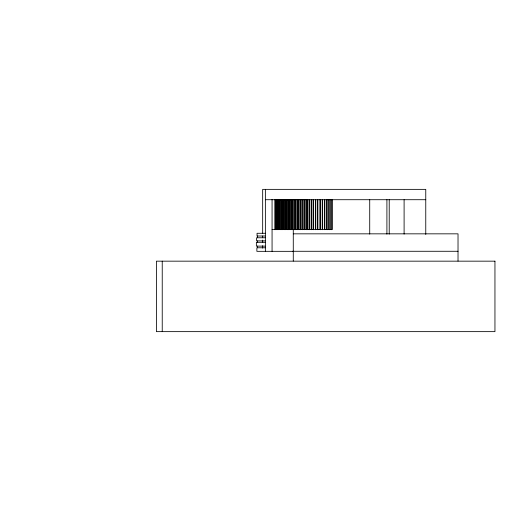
<?xml version="1.0" encoding="UTF-8"?>
<svg xmlns="http://www.w3.org/2000/svg" width="521" height="521" viewBox="0 0 521 521"><rect width="100%" height="100%" fill="white"/><g stroke="black" fill="none" stroke-linecap="round" stroke-linejoin="round"><path stroke-width="0.78" d="M265.371 199.712L425.761 199.712M272.066 229.448L332.457 229.448L332.457 199.712M265.554 233.284L257.055 233.284L257.055 236L265.104 236M293.277 233.838L458.024 233.838L458.024 261.073M265.104 237.765L256.612 237.765L256.612 240.897L265.104 240.897M265.104 242.311L256.365 242.311L256.365 246.12L265.104 246.12M265.371 247.781L256.873 247.781L256.873 251.337L293.518 251.337M292.535 251.278L458.024 251.278M425.761 234.437L425.761 189.364L262.669 189.364L262.669 233.629M404.101 199.712L404.101 234.098M389.22 199.712L389.22 234.098M386.908 199.712L386.908 234.098M369.721 199.712L369.721 234.098M331.219 199.712L331.219 229.715M330.815 199.712L330.815 229.448M329.168 199.712L329.168 229.715M328.764 199.712L328.764 229.448M327.11 199.712L327.11 229.715M326.706 199.712L326.706 229.448M324.844 199.712L324.837 229.715M324.433 199.712L324.433 229.448M322.629 199.712L322.629 229.715M322.225 199.712L322.225 229.448M320.337 199.712L320.33 229.715M319.927 199.712L319.927 229.448M317.869 199.712L317.869 229.715M317.465 199.712L317.465 229.448M315.772 199.712L315.772 229.715M315.368 199.712L315.368 229.448M313.525 199.712L313.525 229.715M313.121 199.712L313.121 229.448M311.656 199.712L311.656 229.715M311.252 199.712L311.252 229.448M309.708 199.712L309.708 229.715M309.305 199.712L309.305 229.448M307.937 199.712L307.937 229.715M307.533 199.712L307.533 229.448M306.296 199.712L306.296 229.715M305.892 199.712L305.892 229.448M304.303 199.712L304.303 229.715M303.899 199.712L303.899 229.448M302.291 199.712L302.291 229.715M301.88 199.712L301.88 229.448M300.565 199.712L300.565 229.715M300.161 199.712L300.161 229.448M298.963 199.712L298.956 229.715M298.553 199.712L298.553 229.448M297.367 199.712L297.367 229.715M296.963 199.712L296.963 229.448M295.759 199.712L295.759 229.715M295.355 199.712L295.355 229.448M294.267 199.712L294.267 229.715M293.864 199.712L293.864 229.448M293.277 229.448L293.277 261.028M292.691 199.712L292.691 229.715M292.288 199.712L292.288 229.448M291.317 199.712L291.317 229.715M290.913 199.712L290.913 229.448M289.936 199.712L289.936 229.715M289.533 199.712L289.533 229.448M288.426 199.712L288.426 229.715M288.022 199.712L288.022 229.448M287.078 199.712L287.078 229.715M286.674 199.712L286.674 229.448M285.501 199.712L285.495 229.715M285.091 199.712L285.091 229.448M284.14 199.712L284.134 229.715M283.73 199.712L283.73 229.448M282.825 199.712L282.825 229.715M282.421 199.712L282.421 229.448M281.496 199.712L281.49 229.715M281.086 199.712L281.086 229.448M280.129 199.712L280.129 229.715M279.725 199.712L279.725 229.448M278.859 199.712L278.852 229.715M278.448 199.712L278.448 229.448M277.511 199.712L277.504 229.715M277.1 199.712L277.1 229.448M276.332 199.712L276.332 229.715M275.928 199.712L275.928 229.448M275.303 199.712L275.303 229.715M274.893 199.712L274.893 229.715M272.066 199.426L272.066 251.337M265.371 189.364L265.371 251.337M262.669 236L262.669 237.765M262.669 240.07L262.669 242.486M262.669 245.704L262.669 248.12M257.374 236L257.374 237.765M257.374 240.897L257.374 242.311M257.374 246.12L257.374 247.781M162.233 261.164L162.233 331.636M494.95 261.164L156.391 261.164L156.391 331.636L494.95 331.636L494.95 261.164"/></g></svg>
